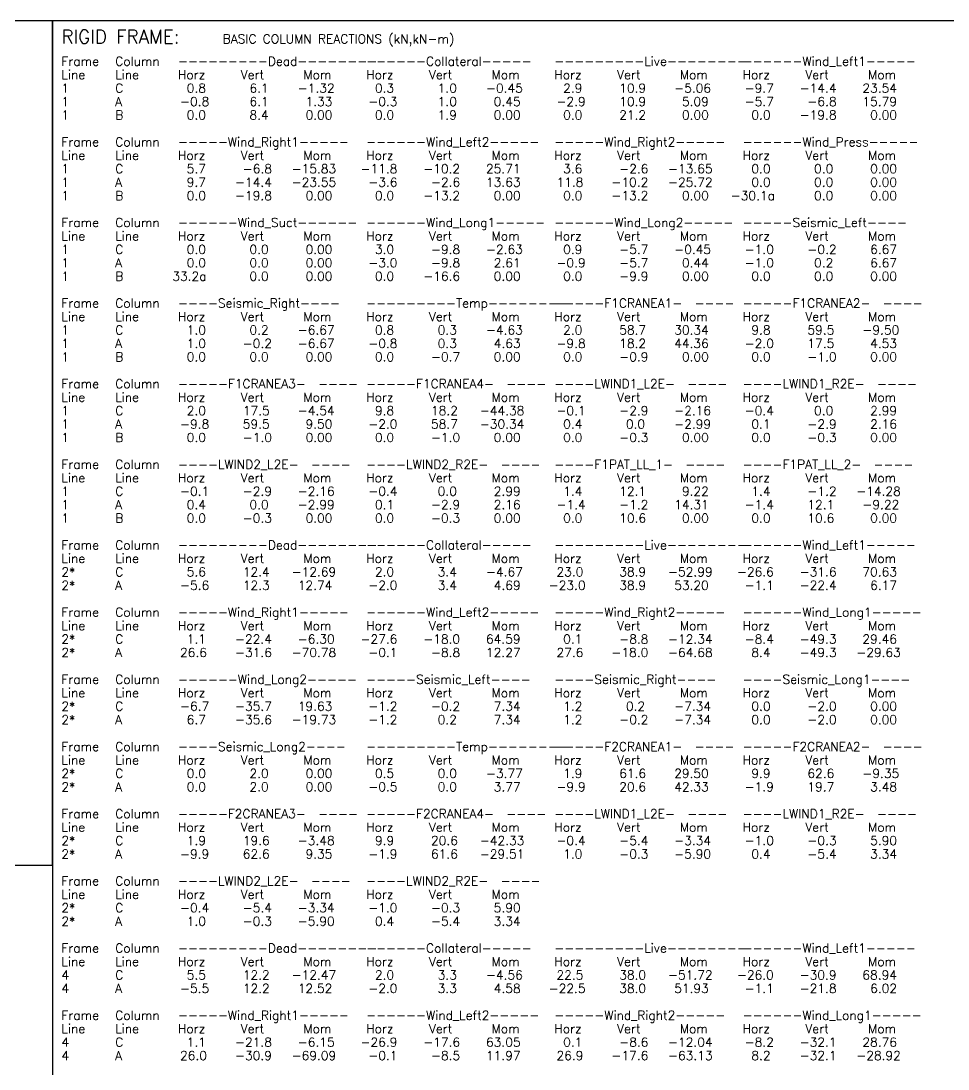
# Model space of a CAD drawing. Extents: x 0 to 56852, y 0 to 40202.
# Drawn here: x 23277 to 40013, y 21272 to 40202 of the extents above; entities that cross this region are included whole.
import ezdxf

# ---------------------------------------------------------------- set-up
doc = ezdxf.new("R2010")
doc.units = 0
doc.linetypes.add('CONTIN', pattern=[0])
doc.layers.get('0').update_dxf_attribs({"linetype": 'CONTIN'})
for name, color, linetype in [('1', 7, 'CONTIN'), ('13', 1, 'CONTIN'), ('14', 7, 'CONTIN'), ('20', 7, 'CONTIN'), ('22', 7, 'CONTIN'), ('26', 7, 'CONTIN')]:
    doc.layers.add(name, color=color, linetype=linetype)
doc.styles.add('SIMPLEX', font='SIMPLEX')

# ---------------------------------------------------------------- blocks, each defined once
blk = doc.blocks.new('RFBASE')
at = {"layer": '1'}
for p, q in [((16503.26, 0), (0, 0)), ((0, 0), (0, -39518.863))]:
    blk.add_line(p, q, dxfattribs=at)
at = {"layer": '13', "style": 'SIMPLEX'}
for s, p in [('1', (161.797, -1294.373)), ('C', (1132.577, -1294.373)), ('1', (161.797, -1537.068)), ('A', (1132.577, -1537.068)), ('1', (161.797, -1779.763)), ('B', (1132.577, -1779.763)), ('1', (161.797, -2750.543)), ('C', (1132.577, -2750.543)), ('1', (161.797, -2993.238)), ('A', (1132.577, -2993.238)), ('1', (161.797, -3235.933)), ('B', (1132.577, -3235.933)), ('1', (161.797, -4206.712)), ('C', (1132.577, -4206.712)), ('1', (161.797, -4449.407)), ('A', (1132.577, -4449.407)), ('1', (161.797, -4692.102)), ('B', (1132.577, -4692.102)), ('1', (161.797, -5662.881)), ('C', (1132.577, -5662.881)), ('1', (161.797, -5905.576)), ('A', (1132.577, -5905.576)), ('1', (161.797, -6148.271)), ('B', (1132.577, -6148.271)), ('1', (161.797, -7119.051)), ('C', (1132.577, -7119.051)), ('1', (161.797, -7361.746)), ('A', (1132.577, -7361.746)), ('1', (161.797, -7604.441)), ('B', (1132.577, -7604.441)), ('1', (161.797, -8575.222)), ('C', (1132.577, -8575.222)), ('1', (161.797, -8817.917)), ('A', (1132.577, -8817.917)), ('1', (161.797, -9060.612)), ('B', (1132.577, -9060.612)), ('2*', (161.797, -10031.393)), ('C', (1132.577, -10031.393)), ('2*', (161.797, -10274.088)), ('A', (1132.577, -10274.088)), ('2*', (161.797, -11244.868)), ('C', (1132.577, -11244.868)), ('2*', (161.797, -11487.563)), ('A', (1132.577, -11487.563)), ('2*', (161.797, -12458.343)), ('C', (1132.577, -12458.343)), ('2*', (161.797, -12701.038)), ('A', (1132.577, -12701.038)), ('2*', (161.797, -13671.819)), ('C', (1132.577, -13671.819)), ('2*', (161.797, -13914.515)), ('A', (1132.577, -13914.515)), ('2*', (161.797, -14885.296)), ('C', (1132.577, -14885.296)), ('2*', (161.797, -15127.991)), ('A', (1132.577, -15127.991)), ('2*', (161.797, -16098.772)), ('C', (1132.577, -16098.772)), ('2*', (161.797, -16341.468)), ('A', (1132.577, -16341.468)), ('4', (161.797, -17312.248)), ('C', (1132.577, -17312.248)), ('4', (161.797, -17554.943)), ('A', (1132.577, -17554.943)), ('4', (161.797, -18525.725)), ('C', (1132.577, -18525.725)), ('4', (161.797, -18768.42)), ('A', (1132.577, -18768.42))]:
    blk.add_text(s, height=161.797, dxfattribs=at).set_placement(p)
at = {"layer": '14', "style": 'SIMPLEX'}
for s, p in [('Frame', (161.797, -808.983)), ('Column', (1132.577, -808.983)), ('---------Dead--------', (2265.153, -808.983)), ('------Collateral-----', (5662.883, -808.983)), ('---------Live--------', (9060.612, -808.983)), ('------Wind_Left1-----', (12458.343, -808.983)), ('Line', (161.797, -1051.678)), ('Line', (1132.577, -1051.678)), ('Horz', (2265.153, -1051.678)), ('Vert', (3397.73, -1051.678)), ('Mom', (4530.306, -1051.678)), ('Horz', (5662.883, -1051.678)), ('Vert', (6795.459, -1051.678)), ('Mom', (7928.036, -1051.678)), ('Horz', (9060.612, -1051.678)), ('Vert', (10193.189, -1051.678)), ('Mom', (11325.766, -1051.678)), ('Horz', (12458.343, -1051.678)), ('Vert', (13590.919, -1051.678)), ('Mom', (14723.495, -1051.678)), ('Frame', (161.797, -2265.153)), ('Column', (1132.577, -2265.153)), ('-----Wind_Right1-----', (2265.153, -2265.153)), ('------Wind_Left2-----', (5662.883, -2265.153)), ('-----Wind_Right2-----', (9060.612, -2265.153)), ('------Wind_Press-----', (12458.343, -2265.153)), ('Line', (161.797, -2507.848)), ('Line', (1132.577, -2507.848)), ('Horz', (2265.153, -2507.848)), ('Vert', (3397.73, -2507.848)), ('Mom', (4530.306, -2507.848)), ('Horz', (5662.883, -2507.848)), ('Vert', (6795.459, -2507.848)), ('Mom', (7928.036, -2507.848)), ('Horz', (9060.612, -2507.848)), ('Vert', (10193.189, -2507.848)), ('Mom', (11325.766, -2507.848)), ('Horz', (12458.343, -2507.848)), ('Vert', (13590.919, -2507.848)), ('Mom', (14723.495, -2507.848)), ('Frame', (161.797, -3721.323)), ('Column', (1132.577, -3721.323)), ('------Wind_Suct------', (2265.153, -3721.323)), ('------Wind_Long1-----', (5662.883, -3721.323)), ('------Wind_Long2-----', (9060.612, -3721.323)), ('-----Seismic_Left----', (12458.343, -3721.323)), ('Line', (161.797, -3964.017)), ('Line', (1132.577, -3964.017)), ('Horz', (2265.153, -3964.017)), ('Vert', (3397.73, -3964.017)), ('Mom', (4530.306, -3964.017)), ('Horz', (5662.883, -3964.017)), ('Vert', (6795.459, -3964.017)), ('Mom', (7928.036, -3964.017)), ('Horz', (9060.612, -3964.017)), ('Vert', (10193.189, -3964.017)), ('Mom', (11325.766, -3964.017)), ('Horz', (12458.343, -3964.017)), ('Vert', (13590.919, -3964.017)), ('Mom', (14723.495, -3964.017)), ('Frame', (161.797, -5177.492)), ('Column', (1132.577, -5177.492)), ('----Seismic_Right----', (2265.153, -5177.492)), ('---------Temp--------', (5662.883, -5177.492)), ('-----F1CRANEA1-  ----', (9060.612, -5177.492)), ('-----F1CRANEA2-  ----', (12458.343, -5177.492)), ('Line', (161.797, -5420.187)), ('Line', (1132.577, -5420.187)), ('Horz', (2265.153, -5420.187)), ('Vert', (3397.73, -5420.187)), ('Mom', (4530.306, -5420.187)), ('Horz', (5662.883, -5420.187)), ('Vert', (6795.459, -5420.187)), ('Mom', (7928.036, -5420.187)), ('Horz', (9060.612, -5420.187)), ('Vert', (10193.189, -5420.187)), ('Mom', (11325.766, -5420.187)), ('Horz', (12458.343, -5420.187)), ('Vert', (13590.919, -5420.187)), ('Mom', (14723.495, -5420.187)), ('Frame', (161.797, -6633.661)), ('Column', (1132.577, -6633.661)), ('-----F1CRANEA3-  ----', (2265.153, -6633.661)), ('-----F1CRANEA4-  ----', (5662.883, -6633.661)), ('----LWIND1_L2E-  ----', (9060.612, -6633.661)), ('----LWIND1_R2E-  ----', (12458.343, -6633.661)), ('Line', (161.797, -6876.356)), ('Line', (1132.577, -6876.356)), ('Horz', (2265.153, -6876.356)), ('Vert', (3397.73, -6876.356)), ('Mom', (4530.306, -6876.356)), ('Horz', (5662.883, -6876.356)), ('Vert', (6795.459, -6876.356)), ('Mom', (7928.036, -6876.356)), ('Horz', (9060.612, -6876.356)), ('Vert', (10193.189, -6876.356)), ('Mom', (11325.766, -6876.356)), ('Horz', (12458.343, -6876.356)), ('Vert', (13590.919, -6876.356)), ('Mom', (14723.495, -6876.356)), ('Frame', (161.797, -8089.832)), ('Column', (1132.577, -8089.832)), ('----LWIND2_L2E-  ----', (2265.153, -8089.832)), ('----LWIND2_R2E-  ----', (5662.883, -8089.832)), ('----F1PAT_LL_1-  ----', (9060.612, -8089.832)), ('----F1PAT_LL_2-  ----', (12458.343, -8089.832)), ('Line', (161.797, -8332.527)), ('Line', (1132.577, -8332.527)), ('Horz', (2265.153, -8332.527)), ('Vert', (3397.73, -8332.527)), ('Mom', (4530.306, -8332.527)), ('Horz', (5662.883, -8332.527)), ('Vert', (6795.459, -8332.527)), ('Mom', (7928.036, -8332.527)), ('Horz', (9060.612, -8332.527)), ('Vert', (10193.189, -8332.527)), ('Mom', (11325.766, -8332.527)), ('Horz', (12458.343, -8332.527)), ('Vert', (13590.919, -8332.527)), ('Mom', (14723.495, -8332.527)), ('Frame', (161.797, -9546.003)), ('Column', (1132.577, -9546.003)), ('---------Dead--------', (2265.153, -9546.003)), ('------Collateral-----', (5662.883, -9546.003)), ('---------Live--------', (9060.612, -9546.003)), ('------Wind_Left1-----', (12458.343, -9546.003)), ('Line', (161.797, -9788.697)), ('Line', (1132.577, -9788.697)), ('Horz', (2265.153, -9788.697)), ('Vert', (3397.73, -9788.697)), ('Mom', (4530.306, -9788.697)), ('Horz', (5662.883, -9788.697)), ('Vert', (6795.459, -9788.697)), ('Mom', (7928.036, -9788.697)), ('Horz', (9060.612, -9788.697)), ('Vert', (10193.189, -9788.697)), ('Mom', (11325.766, -9788.697)), ('Horz', (12458.343, -9788.697)), ('Vert', (13590.919, -9788.697)), ('Mom', (14723.495, -9788.697)), ('Frame', (161.797, -10759.478)), ('Column', (1132.577, -10759.478)), ('-----Wind_Right1-----', (2265.153, -10759.478)), ('------Wind_Left2-----', (5662.883, -10759.478)), ('-----Wind_Right2-----', (9060.612, -10759.478)), ('------Wind_Long1-----', (12458.343, -10759.478)), ('Line', (161.797, -11002.173)), ('Line', (1132.577, -11002.173)), ('Horz', (2265.153, -11002.173)), ('Vert', (3397.73, -11002.173)), ('Mom', (4530.306, -11002.173)), ('Horz', (5662.883, -11002.173)), ('Vert', (6795.459, -11002.173)), ('Mom', (7928.036, -11002.173)), ('Horz', (9060.612, -11002.173)), ('Vert', (10193.189, -11002.173)), ('Mom', (11325.766, -11002.173)), ('Horz', (12458.343, -11002.173)), ('Vert', (13590.919, -11002.173)), ('Mom', (14723.495, -11002.173)), ('Frame', (161.797, -11972.953)), ('Column', (1132.577, -11972.953)), ('------Wind_Long2-----', (2265.153, -11972.953)), ('-----Seismic_Left----', (5662.883, -11972.953)), ('----Seismic_Right----', (9060.612, -11972.953)), ('----Seismic_Long1----', (12458.343, -11972.953)), ('Line', (161.797, -12215.648)), ('Line', (1132.577, -12215.648)), ('Horz', (2265.153, -12215.648)), ('Vert', (3397.73, -12215.648)), ('Mom', (4530.306, -12215.648)), ('Horz', (5662.883, -12215.648)), ('Vert', (6795.459, -12215.648)), ('Mom', (7928.036, -12215.648)), ('Horz', (9060.612, -12215.648)), ('Vert', (10193.189, -12215.648)), ('Mom', (11325.766, -12215.648)), ('Horz', (12458.343, -12215.648)), ('Vert', (13590.919, -12215.648)), ('Mom', (14723.495, -12215.648)), ('Frame', (161.797, -13186.429)), ('Column', (1132.577, -13186.429)), ('----Seismic_Long2----', (2265.153, -13186.429)), ('---------Temp--------', (5662.883, -13186.429)), ('-----F2CRANEA1-  ----', (9060.612, -13186.429)), ('-----F2CRANEA2-  ----', (12458.343, -13186.429)), ('Line', (161.797, -13429.124)), ('Line', (1132.577, -13429.124)), ('Horz', (2265.153, -13429.124)), ('Vert', (3397.73, -13429.124)), ('Mom', (4530.306, -13429.124)), ('Horz', (5662.883, -13429.124)), ('Vert', (6795.459, -13429.124)), ('Mom', (7928.036, -13429.124)), ('Horz', (9060.612, -13429.124)), ('Vert', (10193.189, -13429.124)), ('Mom', (11325.766, -13429.124)), ('Horz', (12458.343, -13429.124)), ('Vert', (13590.919, -13429.124)), ('Mom', (14723.495, -13429.124)), ('Frame', (161.797, -14399.905)), ('Column', (1132.577, -14399.905)), ('-----F2CRANEA3-  ----', (2265.153, -14399.905)), ('-----F2CRANEA4-  ----', (5662.883, -14399.905)), ('----LWIND1_L2E-  ----', (9060.612, -14399.905)), ('----LWIND1_R2E-  ----', (12458.343, -14399.905)), ('Line', (161.797, -14642.601)), ('Line', (1132.577, -14642.601)), ('Horz', (2265.153, -14642.601)), ('Vert', (3397.73, -14642.601)), ('Mom', (4530.306, -14642.601)), ('Horz', (5662.883, -14642.601)), ('Vert', (6795.459, -14642.601)), ('Mom', (7928.036, -14642.601)), ('Horz', (9060.612, -14642.601)), ('Vert', (10193.189, -14642.601)), ('Mom', (11325.766, -14642.601)), ('Horz', (12458.343, -14642.601)), ('Vert', (13590.919, -14642.601)), ('Mom', (14723.495, -14642.601)), ('Frame', (161.797, -15613.382)), ('Column', (1132.577, -15613.382)), ('----LWIND2_L2E-  ----', (2265.153, -15613.382)), ('----LWIND2_R2E-  ----', (5662.883, -15613.382)), ('Line', (161.797, -15856.077)), ('Line', (1132.577, -15856.077)), ('Horz', (2265.153, -15856.077)), ('Vert', (3397.73, -15856.077)), ('Mom', (4530.306, -15856.077)), ('Horz', (5662.883, -15856.077)), ('Vert', (6795.459, -15856.077)), ('Mom', (7928.036, -15856.077)), ('---------Live--------', (9060.612, -16826.855)), ('------Wind_Left1-----', (12458.343, -16826.855)), ('Frame', (161.797, -16826.855)), ('Column', (1132.577, -16826.855)), ('---------Dead--------', (2265.153, -16826.855)), ('------Collateral-----', (5662.883, -16826.855)), ('Line', (161.797, -17069.553)), ('Line', (1132.577, -17069.553)), ('Horz', (2265.153, -17069.553)), ('Vert', (3397.73, -17069.553)), ('Mom', (4530.306, -17069.553)), ('Horz', (5662.883, -17069.553)), ('Vert', (6795.459, -17069.553)), ('Mom', (7928.036, -17069.553)), ('Horz', (9060.612, -17069.553)), ('Vert', (10193.189, -17069.553)), ('Mom', (11325.766, -17069.553)), ('Horz', (12458.343, -17069.553)), ('Vert', (13590.919, -17069.553)), ('Mom', (14723.495, -17069.553)), ('Frame', (161.797, -18040.334)), ('Column', (1132.577, -18040.334)), ('-----Wind_Right1-----', (2265.153, -18040.334)), ('------Wind_Left2-----', (5662.883, -18040.334)), ('-----Wind_Right2-----', (9060.612, -18040.334)), ('------Wind_Long1-----', (12458.343, -18040.334)), ('Line', (161.797, -18283.027)), ('Line', (1132.577, -18283.027)), ('Horz', (2265.153, -18283.027)), ('Vert', (3397.73, -18283.027)), ('Mom', (4530.306, -18283.027)), ('Horz', (5662.883, -18283.027)), ('Vert', (6795.459, -18283.027)), ('Mom', (7928.036, -18283.027)), ('Horz', (9060.612, -18283.027)), ('Vert', (10193.189, -18283.027)), ('Mom', (11325.766, -18283.027)), ('Horz', (12458.343, -18283.027)), ('Vert', (13590.919, -18283.027)), ('Mom', (14723.495, -18283.027))]:
    blk.add_text(s, height=161.797, dxfattribs=at).set_placement(p)
at = {"layer": '20', "style": 'SIMPLEX'}
for s, height, p in [('RIGID FRAME:', 242.695, (161.797, -404.492)), ('BASIC COLUMN REACTIONS (kN,kN-m)', 161.797, (3074.136, -404.492))]:
    blk.add_text(s, height=height, dxfattribs=at).set_placement(p)
at = {"layer": '26', "style": 'SIMPLEX'}
for s, p in [('    0.8', (1941.56, -1294.373)), ('    6.1', (3074.136, -1294.373)), ('  -1.32', (4206.713, -1294.373)), ('    0.3', (5339.29, -1294.373)), ('    1.0', (6471.866, -1294.373)), ('  -0.45', (7604.443, -1294.373)), ('    2.9', (8737.02, -1294.373)), ('   10.9', (9869.596, -1294.373)), ('  -5.06', (11002.173, -1294.373)), ('   -9.7', (12134.749, -1294.373)), ('  -14.4', (13267.326, -1294.373)), ('  23.54', (14399.902, -1294.373)), ('   -0.8', (1941.56, -1537.068)), ('    6.1', (3074.136, -1537.068)), ('   1.33', (4206.713, -1537.068)), ('   -0.3', (5339.29, -1537.068)), ('    1.0', (6471.866, -1537.068)), ('   0.45', (7604.443, -1537.068)), ('   -2.9', (8737.02, -1537.068)), ('   10.9', (9869.596, -1537.068)), ('   5.09', (11002.173, -1537.068)), ('   -5.7', (12134.749, -1537.068)), ('   -6.8', (13267.326, -1537.068)), ('  15.79', (14399.902, -1537.068)), ('    0.0', (1941.56, -1779.763)), ('    8.4', (3074.136, -1779.763)), ('   0.00', (4206.713, -1779.763)), ('    0.0', (5339.29, -1779.763)), ('    1.9', (6471.866, -1779.763)), ('   0.00', (7604.443, -1779.763)), ('    0.0', (8737.02, -1779.763)), ('   21.2', (9869.596, -1779.763)), ('   0.00', (11002.173, -1779.763)), ('    0.0', (12134.749, -1779.763)), ('  -19.8', (13267.326, -1779.763)), ('   0.00', (14399.902, -1779.763)), ('    5.7', (1941.56, -2750.543)), ('   -6.8', (3074.136, -2750.543)), (' -15.83', (4206.713, -2750.543)), ('  -11.8', (5339.29, -2750.543)), ('  -10.2', (6471.866, -2750.543)), ('  25.71', (7604.443, -2750.543)), ('    3.6', (8737.02, -2750.543)), ('   -2.6', (9869.596, -2750.543)), (' -13.65', (11002.173, -2750.543)), ('    0.0', (12134.749, -2750.543)), ('    0.0', (13267.326, -2750.543)), ('   0.00', (14399.902, -2750.543)), ('    9.7', (1941.56, -2993.238)), ('  -14.4', (3074.136, -2993.238)), (' -23.55', (4206.713, -2993.238)), ('   -3.6', (5339.29, -2993.238)), ('   -2.6', (6471.866, -2993.238)), ('  13.63', (7604.443, -2993.238)), ('   11.8', (8737.02, -2993.238)), ('  -10.2', (9869.596, -2993.238)), (' -25.72', (11002.173, -2993.238)), ('    0.0', (12134.749, -2993.238)), ('    0.0', (13267.326, -2993.238)), ('   0.00', (14399.902, -2993.238)), ('    0.0', (1941.56, -3235.933)), ('  -19.8', (3074.136, -3235.933)), ('   0.00', (4206.713, -3235.933)), ('    0.0', (5339.29, -3235.933)), ('  -13.2', (6471.866, -3235.933)), ('   0.00', (7604.443, -3235.933)), ('    0.0', (8737.02, -3235.933)), ('  -13.2', (9869.596, -3235.933)), ('   0.00', (11002.173, -3235.933)), (' -30.1a', (12134.749, -3235.933)), ('    0.0', (13267.326, -3235.933)), ('   0.00', (14399.902, -3235.933)), ('    0.0', (1941.56, -4206.712)), ('    0.0', (3074.136, -4206.712)), ('   0.00', (4206.713, -4206.712)), ('    3.0', (5339.29, -4206.712)), ('   -9.8', (6471.866, -4206.712)), ('  -2.63', (7604.443, -4206.712)), ('    0.9', (8737.02, -4206.712)), ('   -5.7', (9869.596, -4206.712)), ('  -0.45', (11002.173, -4206.712)), ('   -1.0', (12134.749, -4206.712)), ('   -0.2', (13267.326, -4206.712)), ('   6.67', (14399.902, -4206.712)), ('    0.0', (1941.56, -4449.407)), ('    0.0', (3074.136, -4449.407)), ('   0.00', (4206.713, -4449.407)), ('   -3.0', (5339.29, -4449.407)), ('   -9.8', (6471.866, -4449.407)), ('   2.61', (7604.443, -4449.407)), ('   -0.9', (8737.02, -4449.407)), ('   -5.7', (9869.596, -4449.407)), ('   0.44', (11002.173, -4449.407)), ('   -1.0', (12134.749, -4449.407)), ('    0.2', (13267.326, -4449.407)), ('   6.67', (14399.902, -4449.407)), ('  33.2a', (1941.56, -4692.102)), ('    0.0', (3074.136, -4692.102)), ('   0.00', (4206.713, -4692.102)), ('    0.0', (5339.29, -4692.102)), ('  -16.6', (6471.866, -4692.102)), ('   0.00', (7604.443, -4692.102)), ('    0.0', (8737.02, -4692.102)), ('   -9.9', (9869.596, -4692.102)), ('   0.00', (11002.173, -4692.102)), ('    0.0', (12134.749, -4692.102)), ('    0.0', (13267.326, -4692.102)), ('   0.00', (14399.902, -4692.102)), ('    1.0', (1941.56, -5662.881)), ('    0.2', (3074.136, -5662.881)), ('  -6.67', (4206.713, -5662.881)), ('    0.8', (5339.29, -5662.881)), ('    0.3', (6471.866, -5662.881)), ('  -4.63', (7604.443, -5662.881)), ('    2.0', (8737.02, -5662.881)), ('   58.7', (9869.596, -5662.881)), ('  30.34', (11002.173, -5662.881)), ('    9.8', (12134.749, -5662.881)), ('   59.5', (13267.326, -5662.881)), ('  -9.50', (14399.902, -5662.881)), ('    1.0', (1941.56, -5905.576)), ('   -0.2', (3074.136, -5905.576)), ('  -6.67', (4206.713, -5905.576)), ('   -0.8', (5339.29, -5905.576)), ('    0.3', (6471.866, -5905.576)), ('   4.63', (7604.443, -5905.576)), ('   -9.8', (8737.02, -5905.576)), ('   18.2', (9869.596, -5905.576)), ('  44.36', (11002.173, -5905.576)), ('   -2.0', (12134.749, -5905.576)), ('   17.5', (13267.326, -5905.576)), ('   4.53', (14399.902, -5905.576)), ('    0.0', (1941.56, -6148.271)), ('    0.0', (3074.136, -6148.271)), ('   0.00', (4206.713, -6148.271)), ('    0.0', (5339.29, -6148.271)), ('   -0.7', (6471.866, -6148.271)), ('   0.00', (7604.443, -6148.271)), ('    0.0', (8737.02, -6148.271)), ('   -0.9', (9869.596, -6148.271)), ('   0.00', (11002.173, -6148.271)), ('    0.0', (12134.749, -6148.271)), ('   -1.0', (13267.326, -6148.271)), ('   0.00', (14399.902, -6148.271)), ('    2.0', (1941.56, -7119.051)), ('   17.5', (3074.136, -7119.051)), ('  -4.54', (4206.713, -7119.051)), ('    9.8', (5339.29, -7119.051)), ('   18.2', (6471.866, -7119.051)), (' -44.38', (7604.443, -7119.051)), ('   -0.1', (8737.02, -7119.051)), ('   -2.9', (9869.596, -7119.051)), ('  -2.16', (11002.173, -7119.051)), ('   -0.4', (12134.749, -7119.051)), ('    0.0', (13267.326, -7119.051)), ('   2.99', (14399.902, -7119.051)), ('   -9.8', (1941.56, -7361.746)), ('   59.5', (3074.136, -7361.746)), ('   9.50', (4206.713, -7361.746)), ('   -2.0', (5339.29, -7361.746)), ('   58.7', (6471.866, -7361.746)), (' -30.34', (7604.443, -7361.746)), ('    0.4', (8737.02, -7361.746)), ('    0.0', (9869.596, -7361.746)), ('  -2.99', (11002.173, -7361.746)), ('    0.1', (12134.749, -7361.746)), ('   -2.9', (13267.326, -7361.746)), ('   2.16', (14399.902, -7361.746)), ('    0.0', (1941.56, -7604.441)), ('   -1.0', (3074.136, -7604.441)), ('   0.00', (4206.713, -7604.441)), ('    0.0', (5339.29, -7604.441)), ('   -1.0', (6471.866, -7604.441)), ('   0.00', (7604.443, -7604.441)), ('    0.0', (8737.02, -7604.441)), ('   -0.3', (9869.596, -7604.441)), ('   0.00', (11002.173, -7604.441)), ('    0.0', (12134.749, -7604.441)), ('   -0.3', (13267.326, -7604.441)), ('   0.00', (14399.902, -7604.441)), ('   -0.1', (1941.56, -8575.222)), ('   -2.9', (3074.136, -8575.222)), ('  -2.16', (4206.713, -8575.222)), ('   -0.4', (5339.29, -8575.222)), ('    0.0', (6471.866, -8575.222)), ('   2.99', (7604.443, -8575.222)), ('    1.4', (8737.02, -8575.222)), ('   12.1', (9869.596, -8575.222)), ('   9.22', (11002.173, -8575.222)), ('    1.4', (12134.749, -8575.222)), ('   -1.2', (13267.326, -8575.222)), (' -14.28', (14399.902, -8575.222)), ('    0.4', (1941.56, -8817.917)), ('    0.0', (3074.136, -8817.917)), ('  -2.99', (4206.713, -8817.917)), ('    0.1', (5339.29, -8817.917)), ('   -2.9', (6471.866, -8817.917)), ('   2.16', (7604.443, -8817.917)), ('   -1.4', (8737.02, -8817.917)), ('   -1.2', (9869.596, -8817.917)), ('  14.31', (11002.173, -8817.917)), ('   -1.4', (12134.749, -8817.917)), ('   12.1', (13267.326, -8817.917)), ('  -9.22', (14399.902, -8817.917)), ('    0.0', (1941.56, -9060.612)), ('   -0.3', (3074.136, -9060.612)), ('   0.00', (4206.713, -9060.612)), ('    0.0', (5339.29, -9060.612)), ('   -0.3', (6471.866, -9060.612)), ('   0.00', (7604.443, -9060.612)), ('    0.0', (8737.02, -9060.612)), ('   10.6', (9869.596, -9060.612)), ('   0.00', (11002.173, -9060.612)), ('    0.0', (12134.749, -9060.612)), ('   10.6', (13267.326, -9060.612)), ('   0.00', (14399.902, -9060.612)), ('    5.6', (1941.56, -10031.393)), ('   12.4', (3074.136, -10031.393)), (' -12.69', (4206.713, -10031.393)), ('    2.0', (5339.29, -10031.393)), ('    3.4', (6471.866, -10031.393)), ('  -4.67', (7604.443, -10031.393)), ('   23.0', (8737.02, -10031.393)), ('   38.9', (9869.596, -10031.393)), (' -52.99', (11002.173, -10031.393)), ('  -26.6', (12134.749, -10031.393)), ('  -31.6', (13267.326, -10031.393)), ('  70.63', (14399.902, -10031.393)), ('   -5.6', (1941.56, -10274.088)), ('   12.3', (3074.136, -10274.088)), ('  12.74', (4206.713, -10274.088)), ('   -2.0', (5339.29, -10274.088)), ('    3.4', (6471.866, -10274.088)), ('   4.69', (7604.443, -10274.088)), ('  -23.0', (8737.02, -10274.088)), ('   38.9', (9869.596, -10274.088)), ('  53.20', (11002.173, -10274.088)), ('   -1.1', (12134.749, -10274.088)), ('  -22.4', (13267.326, -10274.088)), ('   6.17', (14399.902, -10274.088)), ('    1.1', (1941.56, -11244.868)), ('  -22.4', (3074.136, -11244.868)), ('  -6.30', (4206.713, -11244.868)), ('  -27.6', (5339.29, -11244.868)), ('  -18.0', (6471.866, -11244.868)), ('  64.59', (7604.443, -11244.868)), ('    0.1', (8737.02, -11244.868)), ('   -8.8', (9869.596, -11244.868)), (' -12.34', (11002.173, -11244.868)), ('   -8.4', (12134.749, -11244.868)), ('  -49.3', (13267.326, -11244.868)), ('  29.46', (14399.902, -11244.868)), ('   26.6', (1941.56, -11487.563)), ('  -31.6', (3074.136, -11487.563)), (' -70.78', (4206.713, -11487.563)), ('   -0.1', (5339.29, -11487.563)), ('   -8.8', (6471.866, -11487.563)), ('  12.27', (7604.443, -11487.563)), ('   27.6', (8737.02, -11487.563)), ('  -18.0', (9869.596, -11487.563)), (' -64.68', (11002.173, -11487.563)), ('    8.4', (12134.749, -11487.563)), ('  -49.3', (13267.326, -11487.563)), (' -29.63', (14399.902, -11487.563)), ('   -6.7', (1941.56, -12458.343)), ('  -35.7', (3074.136, -12458.343)), ('  19.63', (4206.713, -12458.343)), ('   -1.2', (5339.29, -12458.343)), ('   -0.2', (6471.866, -12458.343)), ('   7.34', (7604.443, -12458.343)), ('    1.2', (8737.02, -12458.343)), ('    0.2', (9869.596, -12458.343)), ('  -7.34', (11002.173, -12458.343)), ('    0.0', (12134.749, -12458.343)), ('   -2.0', (13267.326, -12458.343)), ('   0.00', (14399.902, -12458.343)), ('    6.7', (1941.56, -12701.038)), ('  -35.6', (3074.136, -12701.038)), (' -19.73', (4206.713, -12701.038)), ('   -1.2', (5339.29, -12701.038)), ('    0.2', (6471.866, -12701.038)), ('   7.34', (7604.443, -12701.038)), ('    1.2', (8737.02, -12701.038)), ('   -0.2', (9869.596, -12701.038)), ('  -7.34', (11002.173, -12701.038)), ('    0.0', (12134.749, -12701.038)), ('   -2.0', (13267.326, -12701.038)), ('   0.00', (14399.902, -12701.038)), ('    0.0', (1941.56, -13671.819)), ('    2.0', (3074.136, -13671.819)), ('   0.00', (4206.713, -13671.819)), ('    0.5', (5339.29, -13671.819)), ('    0.0', (6471.866, -13671.819)), ('  -3.77', (7604.443, -13671.819)), ('    1.9', (8737.02, -13671.819)), ('   61.6', (9869.596, -13671.819)), ('  29.50', (11002.173, -13671.819)), ('    9.9', (12134.749, -13671.819)), ('   62.6', (13267.326, -13671.819)), ('  -9.35', (14399.902, -13671.819)), ('    0.0', (1941.56, -13914.515)), ('    2.0', (3074.136, -13914.515)), ('   0.00', (4206.713, -13914.515)), ('   -0.5', (5339.29, -13914.515)), ('    0.0', (6471.866, -13914.515)), ('   3.77', (7604.443, -13914.515)), ('   -9.9', (8737.02, -13914.515)), ('   20.6', (9869.596, -13914.515)), ('  42.33', (11002.173, -13914.515)), ('   -1.9', (12134.749, -13914.515)), ('   19.7', (13267.326, -13914.515)), ('   3.48', (14399.902, -13914.515)), ('    1.9', (1941.56, -14885.296)), ('   19.6', (3074.136, -14885.296)), ('  -3.48', (4206.713, -14885.296)), ('    9.9', (5339.29, -14885.296)), ('   20.6', (6471.866, -14885.296)), (' -42.33', (7604.443, -14885.296)), ('   -0.4', (8737.02, -14885.296)), ('   -5.4', (9869.596, -14885.296)), ('  -3.34', (11002.173, -14885.296)), ('   -1.0', (12134.749, -14885.296)), ('   -0.3', (13267.326, -14885.296)), ('   5.90', (14399.902, -14885.296)), ('   -9.9', (1941.56, -15127.991)), ('   62.6', (3074.136, -15127.991)), ('   9.35', (4206.713, -15127.991)), ('   -1.9', (5339.29, -15127.991)), ('   61.6', (6471.866, -15127.991)), (' -29.51', (7604.443, -15127.991)), ('    1.0', (8737.02, -15127.991)), ('   -0.3', (9869.596, -15127.991)), ('  -5.90', (11002.173, -15127.991)), ('    0.4', (12134.749, -15127.991)), ('   -5.4', (13267.326, -15127.991)), ('   3.34', (14399.902, -15127.991)), ('   -0.4', (1941.56, -16098.772)), ('   -5.4', (3074.136, -16098.772)), ('  -3.34', (4206.713, -16098.772)), ('   -1.0', (5339.29, -16098.772)), ('   -0.3', (6471.866, -16098.772)), ('   5.90', (7604.443, -16098.772)), ('    1.0', (1941.56, -16341.468)), ('   -0.3', (3074.136, -16341.468)), ('  -5.90', (4206.713, -16341.468)), ('    0.4', (5339.29, -16341.468)), ('   -5.4', (6471.866, -16341.468)), ('   3.34', (7604.443, -16341.468)), ('    5.5', (1941.56, -17312.248)), ('   12.2', (3074.136, -17312.248)), (' -12.47', (4206.713, -17312.248)), ('    2.0', (5339.29, -17312.248)), ('    3.3', (6471.866, -17312.248)), ('  -4.56', (7604.443, -17312.248)), ('   22.5', (8737.02, -17312.248)), ('   38.0', (9869.596, -17312.248)), (' -51.72', (11002.173, -17312.248)), ('  -26.0', (12134.749, -17312.248)), ('  -30.9', (13267.326, -17312.248)), ('  68.94', (14399.902, -17312.248)), ('   -5.5', (1941.56, -17554.943)), ('   12.2', (3074.136, -17554.943)), ('  12.52', (4206.713, -17554.943)), ('   -2.0', (5339.29, -17554.943)), ('    3.3', (6471.866, -17554.943)), ('   4.58', (7604.443, -17554.943)), ('  -22.5', (8737.02, -17554.943)), ('   38.0', (9869.596, -17554.943)), ('  51.93', (11002.173, -17554.943)), ('   -1.1', (12134.749, -17554.943)), ('  -21.8', (13267.326, -17554.943)), ('   6.02', (14399.902, -17554.943)), ('    1.1', (1941.56, -18525.725)), ('  -21.8', (3074.136, -18525.725)), ('  -6.15', (4206.713, -18525.725)), ('  -26.9', (5339.29, -18525.725)), ('  -17.6', (6471.866, -18525.725)), ('  63.05', (7604.443, -18525.725)), ('    0.1', (8737.02, -18525.725)), ('   -8.6', (9869.596, -18525.725)), (' -12.04', (11002.173, -18525.725)), ('   -8.2', (12134.749, -18525.725)), ('  -32.1', (13267.326, -18525.725)), ('  28.76', (14399.902, -18525.725)), ('   26.0', (1941.56, -18768.42)), ('  -30.9', (3074.136, -18768.42)), (' -69.09', (4206.713, -18768.42)), ('   -0.1', (5339.29, -18768.42)), ('   -8.5', (6471.866, -18768.42)), ('  11.97', (7604.443, -18768.42)), ('   26.9', (8737.02, -18768.42)), ('  -17.6', (9869.596, -18768.42)), (' -63.13', (11002.173, -18768.42)), ('    8.2', (12134.749, -18768.42)), ('  -32.1', (13267.326, -18768.42)), (' -28.92', (14399.902, -18768.42))]:
    blk.add_text(s, height=161.797, dxfattribs=at).set_placement(p)
blk = doc.blocks.new('RNOTES')
for p, q in [((16503.26, 0), (0, 0)), ((0, 0), (0, -15249.342)), ((16503.26, -15249.342), (16503.26, 0)), ((0, -15249.342), (16503.26, -15249.342))]:
    blk.add_line(p, q)
at = {"layer": '1', "style": 'SIMPLEX'}
for s, p in [('1.', (485.39, -849.432)), ('All loading conditions are examined and only maximum/minimum H or V and the', (808.983, -849.432)), ('corresponding H or V are reported.', (808.983, -1092.127)), ('2.', (485.39, -1415.721)), ('Positive reactions are as shown in the sketch.  Foundation loads are in', (808.983, -1415.721)), ('opposite directions.', (808.983, -1658.416)), ('3.', (485.39, -1982.009)), ('Bracing reactions are in the plane of the brace with the H pointing away', (808.983, -1982.009)), ('from the braced bay.  The vertical reaction is downward.', (808.983, -2224.704)), ('4.', (485.39, -2548.297)), ('Building reactions are based on the following building data:', (808.983, -2548.297)), ('Width', (1294.373, -2790.992)), ('(mm)', (4368.51, -2790.992)), ('  22470', (5096.594, -2790.992)), ('=', (5015.696, -2790.992)), ('Length', (1294.373, -3033.687)), ('(mm)', (4368.51, -3033.687)), ('=', (5015.696, -3033.687)), ('  36285', (5096.594, -3033.687)), ('Eave Height', (1294.373, -3276.382)), ('(mm)', (4368.51, -3276.382)), ('=', (5015.696, -3276.382)), ('   8420/  8420', (5096.594, -3276.382)), ('Roof Slope', (1294.373, -3519.077)), ('(rise/100)', (3397.73, -3519.077)), (' 10.00/10.00', (5096.594, -3519.077)), ('(kN/m2)', (3883.12, -3761.772)), ('=', (5015.696, -3519.077)), ('Roof Dead Load', (1294.373, -3761.772)), ('=', (5015.696, -3761.772)), ('  0.10', (5096.594, -3761.772)), ('Wall Dead Load', (1294.373, -4004.467)), ('  Left  Endwall', (1294.373, -4247.162)), ('(kN/m2)', (3883.12, -4247.162)), ('=', (5015.696, -4247.162)), ('  0.10', (5096.594, -4247.162)), ('  Right Endwall', (1294.373, -4489.856)), ('(kN/m2)', (3883.12, -4489.856)), ('  0.10', (5096.594, -4489.856)), ('(kN/m2)', (3883.12, -4732.551)), ('=', (5015.696, -4489.856)), ('  Front Sidewall', (1294.373, -4732.551)), ('=', (5015.696, -4732.551)), ('  0.10', (5096.594, -4732.551)), ('  Back  Sidewall', (1294.373, -4975.246)), ('(kN/m2)', (3883.12, -4975.246)), ('=', (5015.696, -4975.246)), ('  0.10', (5096.594, -4975.246)), ('Live Load', (1294.373, -5217.941)), ('(kN/m2)', (3883.12, -5217.941)), ('  0.57', (5096.594, -5217.941)), ('Collateral Load', (1294.373, -5460.636)), ('(kN/m2)', (3883.12, -5460.636)), ('=', (5015.696, -5217.941)), ('  0.05', (5096.594, -5460.636)), ('=', (5015.696, -5460.636)), ('Wind Speed', (1294.373, -5703.331)), ('(m/s)', (4206.713, -5703.331)), ('=', (5015.696, -5703.331)), ('  39.0', (5096.594, -5703.331)), ('Wind Code', (1294.373, -5946.026)), ('=', (5015.696, -5946.026)), (' MBMA10', (5096.594, -5946.026)), ('Exposure', (1294.373, -6188.721)), (' B', (5096.594, -6188.721)), ('=', (5015.696, -6188.721)), ('Closure', (1294.373, -6431.416)), ('=', (5015.696, -6431.416)), (' Enclosed', (5096.594, -6431.416)), ('Internal Wind Coeff', (1294.373, -6674.11)), ('=', (5015.696, -6674.11)), (' -0.18, +0.18', (5096.594, -6674.11)), ('Risk Category', (1294.373, -6916.806)), ('Importance - Wind', (1294.373, -7159.501)), ('=', (5015.696, -6916.806)), (' -', (5096.594, -6916.806)), ('  1.00', (5096.594, -7159.501)), ('=', (5015.696, -7159.501)), ('Importance - Seismic', (1294.373, -7402.196)), ('=', (5015.696, -7402.196)), ('  1.00', (5096.594, -7402.196)), ('Seismic Design Category', (1294.373, -7644.892)), ('=', (5015.696, -7644.892)), (' B', (5096.594, -7644.892)), ('Seismic Coeff', (1294.373, -7887.586)), ('(Sms)', (4206.713, -7887.586)), ('  0.16', (5096.594, -7887.586)), ('=', (5015.696, -7887.586)), ('Temperature Change', (1294.373, -8130.282)), ('=', (5015.696, -8130.282)), ('   20', (5096.594, -8130.282)), ('5.', (485.39, -8453.875)), ('Loading conditions are:', (808.983, -8453.875)), ('1', (808.983, -8777.469)), ('Dead+Collateral+Live', (1294.373, -8777.469)), ('2', (808.983, -9020.164)), ('Dead+Collateral+0.75Live+0.75Wind_Right2+0.75Floor_Live', (1294.373, -9020.164)), ('3', (808.983, -9262.859)), ('Dead+Collateral+0.75Live+0.75Wind_Long2L+0.75Floor_Live+0.75LWIND2_L2E', (1294.373, -9262.859)), ('4', (808.983, -9505.555)), ('0.6Dead+Wind_Left1', (1294.373, -9505.555)), ('5', (808.983, -9748.25)), ('0.6Dead+Wind_Right1', (1294.373, -9748.25)), ('6', (808.983, -9990.945)), ('0.6Dead+Wind_Left2', (1294.373, -9990.945)), ('7', (808.983, -10233.641)), ('0.6Dead+Wind_Right2', (1294.373, -10233.641)), ('8', (808.983, -10476.336)), ('0.6Dead+Wind_Long1L+LWIND1_L2E', (1294.373, -10476.336)), ('9', (808.983, -10719.031)), ('0.6Dead+Wind_Long1L+LWIND1_R2E', (1294.373, -10719.031)), ('10', (808.983, -10961.727)), ('0.6Dead+Wind_Long1R+LWIND1_L2E', (1294.373, -10961.727)), ('11', (808.983, -11204.421)), ('0.6Dead+Wind_Long1R+LWIND1_R2E', (1294.373, -11204.421)), ('12', (808.983, -11447.116)), ('Dead+Collateral+F1CRANEA2', (1294.373, -11447.116)), ('13', (808.983, -11689.812)), ('Dead+Collateral+F1CRANEA3', (1294.373, -11689.812)), ('14', (808.983, -11932.507)), ('Dead+Wind_Left1/2+F1CRANEA1', (1294.373, -11932.507)), ('15', (808.983, -12175.202)), ('Dead+Wind_Right1/2+F1CRANEA4', (1294.373, -12175.202)), ('16', (808.983, -12417.897)), ('Dead+Collateral+F2CRANEA2', (1294.373, -12417.897)), ('17', (808.983, -12660.593)), ('Dead+Collateral+F2CRANEA3', (1294.373, -12660.593)), ('18', (808.983, -12903.288)), ('Dead+Collateral+F3CRANEA2', (1294.373, -12903.288)), ('19', (808.983, -13145.983)), ('Dead+Collateral+F3CRANEA3', (1294.373, -13145.983)), ('20', (808.983, -13388.679)), ('Dead+Collateral+F4CRANEA2', (1294.373, -13388.679)), ('21', (808.983, -13631.374)), ('Dead+Collateral+F4CRANEA3', (1294.373, -13631.374)), ('22', (808.983, -13874.069)), ('Dead+Collateral+F5CRANEA2', (1294.373, -13874.069)), ('23', (808.983, -14116.765)), ('Dead+Collateral+F5CRANEA3', (1294.373, -14116.765)), ('Dead+Wind_Left1/2+F5CRANEA1', (1294.373, -14359.46)), ('24', (808.983, -14359.46)), ('25', (808.983, -14602.155)), ('Dead+Wind_Right1/2+F5CRANEA4', (1294.373, -14602.155)), ('26', (808.983, -14844.851)), ('0.6Dead+Wind_Right1+Wind_Suction', (1294.373, -14844.851)), ('27', (808.983, -15087.546)), ('0.6Dead+Wind_Pressure+Wind_Long1L', (1294.373, -15087.546))]:
    blk.add_text(s, height=161.797, dxfattribs=at).set_placement(p)
at = {"layer": '20', "style": 'SIMPLEX'}
blk.add_text('NOTES FOR REACTIONS', height=242.695, dxfattribs=at).set_placement((161.797, -364.042))

msp = doc.modelspace()

# ---------------------------------------------------------------- linework, layer by layer
at = {"layer": '22'}
msp.add_line((56851.773, 40202.328), (0, 40202.328), dxfattribs=at)

# ---------------------------------------------------------------- block references
at = {"layer": '1'}
for name, p in [('RNOTES', (7341.995, 40202.328)), ('RFBASE', (23845.254, 40202.328))]:
    msp.add_blockref(name, p, dxfattribs=at)

doc.saveas('drawing.dxf')
